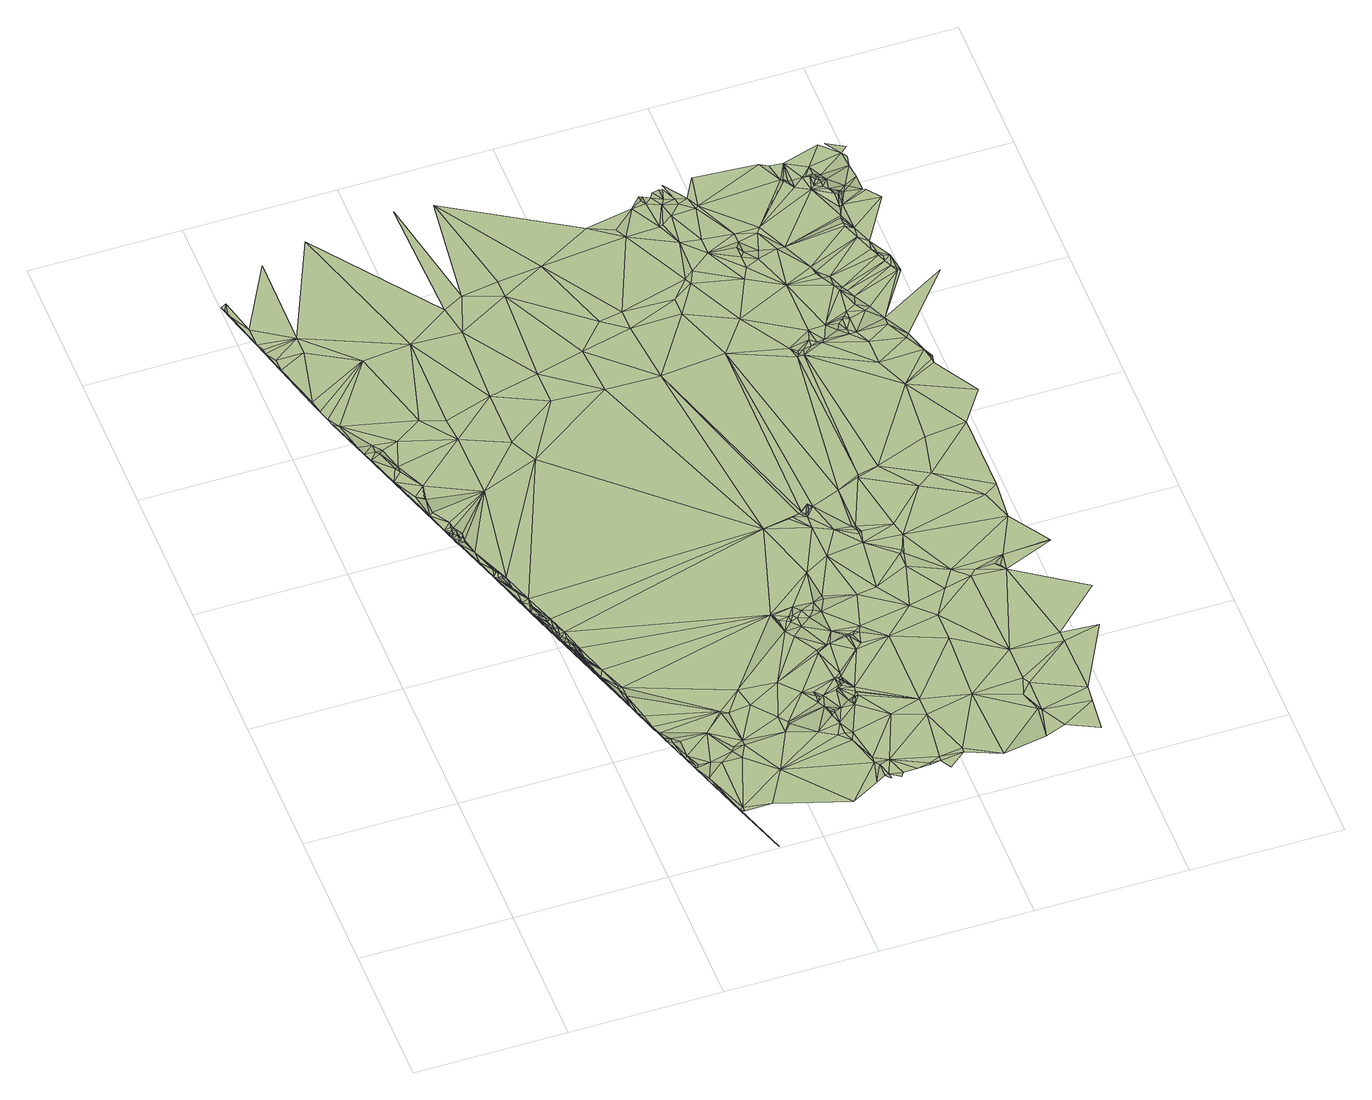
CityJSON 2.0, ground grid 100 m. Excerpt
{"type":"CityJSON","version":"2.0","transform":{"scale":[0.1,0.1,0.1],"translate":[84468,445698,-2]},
"CityObjects":{
"terrain1":{"type":"TINRelief","geometry":[{"type":"CompositeSurface","lod":"1","boundaries":[[[0,1,2]],[[3,4,5]],[[6,1,0]],[[7,1,6]],[[8,9,5]],[[10,1,7]],[[8,5,4]],[[11,3,12]],[[13,10,7]],[[7,6,14]],[[10,15,16]],[[10,16,17]],[[3,18,12]],[[12,18,19]],[[20,15,10]],[[3,21,18]],[[11,22,3]],[[23,24,18]],[[12,19,25]],[[15,26,16]],[[16,26,17]],[[3,27,4]],[[28,18,24]],[[23,18,21]],[[23,29,30]],[[23,31,29]],[[11,12,32]],[[27,8,4]],[[23,33,24]],[[23,21,31]],[[20,26,15]],[[28,24,33]],[[28,34,18]],[[23,30,35]],[[35,30,29]],[[19,18,36]],[[31,37,29]],[[38,39,21]],[[28,33,34]],[[25,19,40]],[[3,22,27]],[[34,41,18]],[[21,42,31]],[[11,43,22]],[[19,44,40]],[[19,36,44]],[[23,45,33]],[[23,35,45]],[[46,35,29]],[[11,32,43]],[[47,48,38]],[[46,29,37]],[[21,49,50]],[[42,37,31]],[[39,51,21]],[[36,18,41]],[[52,49,21]],[[21,53,42]],[[12,54,32]],[[47,55,48]],[[21,50,53]],[[56,39,38]],[[57,47,38]],[[58,38,21]],[[59,38,48]],[[12,25,60]],[[34,33,61]],[[62,63,47]],[[64,6,0]],[[51,52,21]],[[65,47,63]],[[45,35,66]],[[57,62,47]],[[33,45,61]],[[34,67,41]],[[49,68,69]],[[52,68,49]],[[56,38,70]],[[59,70,38]],[[25,40,71]],[[42,72,37]],[[49,69,50]],[[47,73,55]],[[55,74,48]],[[62,75,63]],[[42,53,72]],[[46,76,35]],[[34,61,67]],[[66,35,76]],[[77,46,37]],[[53,50,72]],[[64,14,6]],[[45,66,78]],[[79,73,47]],[[80,81,62]],[[57,80,62]],[[82,62,83]],[[83,62,81]],[[79,47,84]],[[85,75,62]],[[57,38,58]],[[61,45,78]],[[82,86,62]],[[36,41,67]],[[65,87,47]],[[74,88,48]],[[85,62,86]],[[77,76,46]],[[89,51,39]],[[65,63,90]],[[12,60,54]],[[91,37,72]],[[59,48,92]],[[89,39,56]],[[75,90,63]],[[82,83,93]],[[94,74,55]],[[73,94,55]],[[59,95,70]],[[56,70,95]],[[78,66,96]],[[83,81,97]],[[88,92,48]],[[91,72,50]],[[47,87,84]],[[91,69,68]],[[52,91,68]],[[83,98,93]],[[99,57,100]],[[101,13,7]],[[61,78,96]],[[91,50,69]],[[96,66,76]],[[22,43,102]],[[67,61,96]],[[57,103,100]],[[101,10,13]],[[27,22,102]],[[96,76,77]],[[82,93,104]],[[83,97,105]],[[99,100,106]],[[89,52,51]],[[82,104,86]],[[83,105,98]],[[60,25,71]],[[85,107,75]],[[101,7,14]],[[43,32,108]],[[57,58,103]],[[85,86,107]],[[59,92,95]],[[65,90,87]],[[109,110,103]],[[111,100,103]],[[57,112,80]],[[111,106,100]],[[89,56,95]],[[75,107,90]],[[113,99,106]],[[110,111,103]],[[79,114,73]],[[99,115,57]],[[80,116,81]],[[58,109,103]],[[32,54,108]],[[86,104,107]],[[58,117,109]],[[89,91,52]],[[101,20,10]],[[116,97,81]],[[73,114,94]],[[118,88,74]],[[79,84,119]],[[94,118,74]],[[93,98,120]],[[43,108,102]],[[113,115,99]],[[93,120,104]],[[116,105,97]],[[98,105,120]],[[58,121,117]],[[118,95,92]],[[60,71,40]],[[118,92,88]],[[122,110,109]],[[122,109,117]],[[118,89,95]],[[57,115,112]],[[122,111,110]],[[79,119,114]],[[84,87,119]],[[112,123,80]],[[124,58,125]],[[90,107,120]],[[104,120,107]],[[126,125,58]],[[94,114,118]],[[90,120,87]],[[80,123,116]],[[122,117,121]],[[127,121,58]],[[124,127,58]],[[116,120,105]],[[27,128,8]],[[126,129,125]],[[108,54,60]],[[87,120,119]],[[114,119,118]],[[126,58,130]],[[131,124,125]],[[132,129,126]],[[131,127,124]],[[112,115,133]],[[132,126,134]],[[112,133,123]],[[123,133,116]],[[132,135,129]],[[136,121,127]],[[136,122,121]],[[132,134,135]],[[137,125,129]],[[27,102,128]],[[137,131,125]],[[138,2,9]],[[138,0,2]],[[137,127,131]],[[102,108,128]],[[138,9,8]],[[101,14,64]],[[139,129,135]],[[140,40,44]],[[140,44,36]],[[141,111,122]],[[140,77,37]],[[139,137,129]],[[140,36,67]],[[140,37,91]],[[134,142,135]],[[140,67,96]],[[140,96,77]],[[141,136,127]],[[141,122,136]],[[140,60,40]],[[137,141,127]],[[64,0,138]],[[128,143,8]],[[111,144,106]],[[113,106,144]],[[101,145,20]],[[113,144,115]],[[115,144,133]],[[146,108,60]],[[139,135,147]],[[139,148,137]],[[146,128,108]],[[137,148,141]],[[101,64,138]],[[138,8,143]],[[141,144,111]],[[135,142,149]],[[139,147,148]],[[89,150,91]],[[135,149,147]],[[141,148,151]],[[146,60,140]],[[141,151,152]],[[147,153,148]],[[153,151,148]],[[146,143,128]],[[141,152,154]],[[152,151,153]],[[141,154,144]],[[133,144,155]],[[150,140,91]],[[149,153,147]],[[156,119,120]],[[156,120,116]],[[157,101,138]],[[156,116,133]],[[158,154,152]],[[158,144,154]],[[142,159,149]],[[146,160,143]],[[152,153,161]],[[157,138,143]],[[162,158,152]],[[149,161,153]],[[155,144,158]],[[163,146,140]],[[157,164,101]],[[157,143,160]],[[165,89,118]],[[165,118,119]],[[162,152,166]],[[155,158,162]],[[152,161,166]],[[146,167,160]],[[163,140,150]],[[156,133,155]],[[149,168,161]],[[163,167,146]],[[169,149,159]],[[157,160,167]],[[161,170,166]],[[171,170,161]],[[155,162,172]],[[172,162,166]],[[173,168,149]],[[168,171,161]],[[174,173,149]],[[165,150,89]],[[169,174,149]],[[175,166,170]],[[176,170,171]],[[177,164,157]],[[178,169,159]],[[172,166,175]],[[176,171,168]],[[179,157,167]],[[163,150,180]],[[181,175,170]],[[182,155,172]],[[176,181,170]],[[173,183,168]],[[163,180,167]],[[156,165,119]],[[178,184,185]],[[186,168,183]],[[186,176,168]],[[177,157,179]],[[178,185,169]],[[174,187,173]],[[187,183,173]],[[188,189,184]],[[169,190,174]],[[189,185,184]],[[191,175,181]],[[192,187,174]],[[192,174,190]],[[192,183,187]],[[193,175,191]],[[194,176,186]],[[182,156,155]],[[195,186,183]],[[196,191,181]],[[197,190,169]],[[197,169,185]],[[195,194,186]],[[189,197,185]],[[198,181,176]],[[199,176,194]],[[196,193,191]],[[196,181,198]],[[199,194,195]],[[200,172,175]],[[201,189,202]],[[196,198,193]],[[203,195,183]],[[199,203,176]],[[201,197,189]],[[203,198,176]],[[199,195,203]],[[179,167,204]],[[205,175,193]],[[192,206,183]],[[206,203,183]],[[167,180,204]],[[205,193,198]],[[207,182,172]],[[208,198,203]],[[201,209,197]],[[210,192,190]],[[207,172,211]],[[212,177,179]],[[210,190,197]],[[211,172,200]],[[213,198,208]],[[214,208,203]],[[200,175,205]],[[206,214,203]],[[205,198,213]],[[180,150,215]],[[216,197,209]],[[214,217,208]],[[210,206,192]],[[217,213,208]],[[206,218,214]],[[214,219,217]],[[220,213,217]],[[214,218,219]],[[206,221,218]],[[182,222,156]],[[223,205,213]],[[182,224,222]],[[223,213,220]],[[218,221,219]],[[225,221,206]],[[212,226,177]],[[227,205,223]],[[217,219,228]],[[229,220,217]],[[223,220,230]],[[182,231,224]],[[225,219,221]],[[227,223,230]],[[232,197,216]],[[227,233,205]],[[216,209,234]],[[229,217,228]],[[235,222,224]],[[207,236,182]],[[227,230,237]],[[225,238,219]],[[200,205,239]],[[229,230,220]],[[205,233,239]],[[182,240,231]],[[227,237,233]],[[219,238,228]],[[210,225,206]],[[229,237,230]],[[241,156,222]],[[179,204,242]],[[235,224,231]],[[212,179,242]],[[236,240,182]],[[229,233,237]],[[243,211,200]],[[240,235,231]],[[207,211,244]],[[241,222,235]],[[207,244,236]],[[245,216,234]],[[246,235,240]],[[247,200,239]],[[244,211,243]],[[248,210,197]],[[247,243,200]],[[236,249,240]],[[165,215,150]],[[249,246,240]],[[180,215,204]],[[232,248,197]],[[232,216,245]],[[241,235,246]],[[247,244,243]],[[250,239,233]],[[250,233,229]],[[236,251,249]],[[249,252,246]],[[253,238,225]],[[241,246,252]],[[253,228,238]],[[253,229,228]],[[254,236,244]],[[251,252,249]],[[250,247,239]],[[210,253,225]],[[254,251,236]],[[254,244,247]],[[255,156,241]],[[256,232,245]],[[256,245,257]],[[251,258,252]],[[212,242,259]],[[241,252,260]],[[261,254,247]],[[242,204,262]],[[254,263,251]],[[258,260,252]],[[250,264,247]],[[212,259,265]],[[251,263,258]],[[215,262,204]],[[261,247,264]],[[248,253,210]],[[266,248,232]],[[256,266,232]],[[258,263,260]],[[255,165,156]],[[267,254,261]],[[268,250,229]],[[255,241,260]],[[250,269,264]],[[267,261,264]],[[267,264,269]],[[270,269,250]],[[271,254,267]],[[268,229,253]],[[272,260,263]],[[273,263,254]],[[274,267,269]],[[270,274,269]],[[271,267,274]],[[273,254,271]],[[275,260,272]],[[270,276,274]],[[276,271,274]],[[255,260,275]],[[268,270,250]],[[277,266,256]],[[273,271,276]],[[259,242,278]],[[279,272,263]],[[268,276,270]],[[280,248,266]],[[273,279,263]],[[280,253,248]],[[259,278,265]],[[242,262,281]],[[279,275,272]],[[268,273,276]],[[282,262,215]],[[255,275,283]],[[165,282,215]],[[277,280,266]],[[255,284,165]],[[278,242,281]],[[279,283,275]],[[285,165,286]],[[287,268,253]],[[286,165,284]],[[255,283,284]],[[288,273,268]],[[289,165,285]],[[288,279,273]],[[289,282,165]],[[290,281,262]],[[280,287,253]],[[282,290,262]],[[291,283,279]],[[285,286,284]],[[285,284,292]],[[289,285,292]],[[293,265,278]],[[288,291,279]],[[294,282,289]],[[295,278,281]],[[283,296,284]],[[277,297,280]],[[294,289,298]],[[289,292,298]],[[294,298,299]],[[292,284,296]],[[300,288,268]],[[301,298,292]],[[291,302,283]],[[295,281,290]],[[301,299,298]],[[300,268,287]],[[303,294,299]],[[277,304,297]],[[303,301,292]],[[302,296,283]],[[303,292,296]],[[303,299,301]],[[288,305,291]],[[306,303,296]],[[280,297,307]],[[294,308,282]],[[302,309,296]],[[280,310,287]],[[282,311,290]],[[280,307,312]],[[313,306,296]],[[313,296,309]],[[291,314,302]],[[303,308,294]],[[315,278,295]],[[304,316,297]],[[302,317,309]],[[291,305,314]],[[306,318,303]],[[313,319,306]],[[313,309,317]],[[300,320,288]],[[321,295,290]],[[280,312,310]],[[313,317,319]],[[304,322,316]],[[297,316,307]],[[300,287,310]],[[288,320,305]],[[306,319,318]],[[307,316,323]],[[293,278,315]],[[314,324,302]],[[308,311,282]],[[325,317,302]],[[312,307,323]],[[303,318,308]],[[325,319,317]],[[314,305,326]],[[324,327,302]],[[321,290,311]],[[314,326,324]],[[319,328,318]],[[325,302,327]],[[322,329,316]],[[324,326,327]],[[305,330,326]],[[300,331,320]],[[320,330,305]],[[325,328,319]],[[300,310,331]],[[332,323,316]],[[321,333,295]],[[315,295,333]],[[326,330,327]],[[318,328,334]],[[335,329,322]],[[312,323,336]],[[293,315,337]],[[332,316,329]],[[312,336,310]],[[331,330,320]],[[321,311,338]],[[339,311,308]],[[340,308,318]],[[341,293,337]],[[340,318,334]],[[325,327,342]],[[332,336,323]],[[334,328,343]],[[325,342,328]],[[331,344,330]],[[321,338,333]],[[341,337,315]],[[338,311,339]],[[331,310,345]],[[310,336,346]],[[342,343,328]],[[310,346,345]],[[347,315,333]],[[348,339,308]],[[333,338,349]],[[330,344,350]],[[331,345,344]],[[351,341,315]],[[330,352,327]],[[353,334,343]],[[348,308,340]],[[351,315,347]],[[347,333,349]],[[353,340,334]],[[345,354,344]],[[344,354,350]],[[355,338,339]],[[355,349,338]],[[351,356,341]],[[327,357,342]],[[341,356,358]],[[341,358,359]],[[332,360,336]],[[342,361,343]],[[351,347,362]],[[345,363,354]],[[364,347,349]],[[363,350,354]],[[356,365,358]],[[358,365,359]],[[345,350,363]],[[351,362,366]],[[330,350,352]],[[348,340,367]],[[351,366,356]],[[362,347,368]],[[360,346,336]],[[348,367,369]],[[353,367,340]],[[356,370,365]],[[348,371,339]],[[364,349,355]],[[366,370,356]],[[372,369,367]],[[362,368,366]],[[353,372,367]],[[373,368,347]],[[373,347,364]],[[327,352,357]],[[348,369,374]],[[361,375,343]],[[376,370,366]],[[353,377,372]],[[372,374,369]],[[376,378,370]],[[379,345,346]],[[353,343,380]],[[381,366,368]],[[342,357,361]],[[355,339,382]],[[376,383,378]],[[348,374,371]],[[372,377,374]],[[376,366,384]],[[353,385,377]],[[364,355,386]],[[371,382,339]],[[345,387,350]],[[376,388,383]],[[373,389,368]],[[381,384,366]],[[376,384,388]],[[374,377,390]],[[389,381,368]],[[373,364,391]],[[364,386,392]],[[390,377,385]],[[374,390,371]],[[343,375,380]],[[364,392,393]],[[394,384,381]],[[394,395,384]],[[371,390,396]],[[364,393,397]],[[390,385,396]],[[355,382,386]],[[353,398,385]],[[373,391,389]],[[389,394,381]],[[391,364,397]],[[352,350,399]],[[392,386,400]],[[371,396,401]],[[393,392,402]],[[403,361,357]],[[404,394,389]],[[392,400,402]],[[393,402,397]],[[391,404,389]],[[386,382,400]],[[371,401,382]],[[396,385,405]],[[353,380,398]],[[404,406,394]],[[397,402,407]],[[361,408,375]],[[396,409,401]],[[402,400,407]],[[352,403,357]],[[396,405,409]],[[403,408,361]],[[391,397,410]],[[391,411,404]],[[385,412,405]],[[385,398,412]],[[413,401,409]],[[397,407,410]],[[400,382,414]],[[400,414,407]],[[413,415,401]],[[405,416,409]],[[413,409,416]],[[382,401,417]],[[401,415,418]],[[391,410,411]],[[380,375,408]],[[413,416,415]],[[405,419,416]],[[407,414,410]],[[401,418,420]],[[405,412,419]],[[416,421,415]],[[414,382,422]],[[416,419,421]],[[415,421,418]],[[401,420,423]],[[422,382,424]],[[382,425,424]],[[410,414,426]],[[411,410,426]],[[382,417,425]],[[418,421,420]],[[404,427,406]],[[401,423,417]],[[426,414,422]],[[419,428,421]],[[398,380,429]],[[398,430,412]],[[419,412,431]],[[420,421,428]],[[404,411,432]],[[422,424,433]],[[434,433,424]],[[434,424,425]],[[422,433,434]],[[420,435,423]],[[420,428,435]],[[434,425,436]],[[425,417,436]],[[419,437,428]],[[417,423,438]],[[419,431,437]],[[439,380,408]],[[436,417,438]],[[423,435,440]],[[398,429,430]],[[412,430,431]],[[423,441,438]],[[423,440,441]],[[442,443,380]],[[444,435,428]],[[429,380,443]],[[444,440,435]],[[442,380,439]],[[404,432,427]],[[437,444,428]],[[411,426,445]],[[426,422,446]],[[437,431,447]],[[431,430,447]],[[422,434,448]],[[447,430,429]],[[434,436,448]],[[442,449,443]],[[450,429,443]],[[447,429,451]],[[452,451,429]],[[450,452,429]],[[450,443,449]],[[452,449,451]],[[450,449,452]],[[436,438,453]],[[411,454,432]],[[455,438,441]],[[411,456,454]],[[457,441,440]],[[458,440,444]],[[437,458,444]],[[411,445,456]],[[426,446,459]],[[426,459,460]],[[422,448,446]],[[426,461,445]],[[426,460,461]],[[432,462,427]],[[463,448,436]],[[463,436,453]],[[455,453,438]],[[432,454,464]],[[455,441,457]],[[464,454,465]],[[458,457,440]],[[437,447,466]],[[454,456,465]],[[432,467,462]],[[432,464,467]],[[456,468,465]],[[437,469,458]],[[464,465,467]],[[468,467,465]],[[456,470,468]],[[456,445,470]],[[470,467,468]],[[471,459,446]],[[448,471,446]],[[471,460,459]],[[472,463,453]],[[473,448,463]],[[461,460,471]],[[473,471,448]],[[472,473,463]],[[474,453,455]],[[472,453,474]],[[445,475,470]],[[445,461,476]],[[445,477,475]],[[458,478,457]],[[445,479,477]],[[475,480,470]],[[481,467,470]],[[482,455,457]],[[482,474,455]],[[472,474,482]],[[458,469,478]],[[472,482,473]],[[483,461,471]],[[482,457,478]],[[475,477,484]],[[445,485,479]],[[445,476,486]],[[480,481,470]],[[482,478,469]],[[445,486,485]],[[487,477,479]],[[483,476,461]],[[475,488,480]],[[489,484,477]],[[489,477,487]],[[475,484,490]],[[488,481,480]],[[475,490,488]],[[490,484,489]],[[491,476,483]],[[486,476,491]],[[485,486,492]],[[487,479,493]],[[479,485,493]],[[489,487,493]],[[490,494,488]],[[490,489,493]],[[494,481,488]],[[485,492,495]],[[492,486,495]],[[491,483,496]],[[486,491,495]],[[490,493,494]],[[481,497,467]],[[483,498,496]],[[491,496,495]],[[499,471,473]],[[485,500,493]],[[485,495,500]],[[495,496,498]],[[483,471,499]],[[495,498,500]],[[501,498,483]],[[502,500,498]],[[503,494,493]],[[504,481,494]],[[502,498,501]],[[505,501,483]],[[503,493,500]],[[505,483,499]],[[502,506,500]],[[504,497,481]],[[502,501,506]],[[503,504,494]],[[503,500,506]],[[503,507,504]],[[504,508,509]]]}]}
},
"vertices":[
[262,4390,21],[261,4380,22],[284,4300,21],[417,3880,22],[397,3950,21],[317,4180,21],[172,4700,22],[127,4860,22],[352,4150,21],[305,4230,21],[103,4950,22],[442,3820,22],[510,3610,21],[127,4900,21],[171,4790,23],[22,5240,23],[15,5270,23],[2,5310,22],[666,3130,22],[622,3270,25],[103,5080,21],[823,2670,20],[487,3880,20],[692,3060,16],[687,3070,20],[594,3450,22],[39,5330,22],[487,3940,16],[689,3100,23],[712,3010,12],[709,3020,6],[779,2810,22],[553,3710,22],[711,3090,16],[709,3110,22],[734,3030,6],[715,3180,23],[780,2900,21],[937,2320,16],[914,2420,16],[645,3410,18],[712,3140,24],[836,2730,21],[508,3850,26],[645,3290,25],[732,3080,6],[754,3010,8],[1027,2050,18],[959,2280,17],[845,2650,22],[853,2690,37],[913,2500,20],[900,2550,17],[846,2700,29],[576,3670,23],[1003,2170,21],[950,2390,17],[1249,1390,15],[1420,880,15],[983,2280,17],[667,3520,18],[732,3110,24],[1071,1930,28],[1048,2020,16],[351,4790,23],[1049,2030,16],[747,3040,7],[725,3130,24],[867,2630,32],[870,2650,32],[956,2350,21],[640,3420,22],[849,2700,29],[1028,2140,17],[1007,2210,16],[1070,1980,8],[758,3040,20],[759,3020,12],[739,3080,7],[1039,2090,22],[1160,1680,17],[1117,1830,18],[1093,1910,25],[1095,1900,24],[1051,2080,11],[1078,1970,8],[1088,1940,17],[1073,2050,17],[1007,2230,11],[960,2430,19],[1074,2020,13],[893,2640,18],[1006,2260,13],[1096,1910,23],[1029,2160,11],[963,2370,12],[760,3070,21],[1117,1850,17],[1103,1900,23],[1271,1330,15],[1321,1170,13],[351,4920,22],[532,3880,16],[1331,1140,19],[1096,1950,16],[1118,1870,17],[1317,1190,14],[1095,1970,14],[576,3720,18],[1353,1080,13],[1349,1090,14],[1343,1130,15],[1230,1560,10],[1299,1290,17],[1051,2150,19],[1253,1480,17],[1185,1730,19],[1365,1040,18],[1029,2230,19],[1073,2100,21],[1118,1950,18],[1389,1020,22],[1388,1060,20],[1230,1580,17],[1457,800,21],[1452,780,16],[1593,360,15],[1433,890,20],[644,3920,15],[1501,670,20],[1713,0,21],[1478,800,17],[1592,370,16],[1255,1560,13],[1615,350,19],[1614,380,20],[1438,1020,18],[1551,790,22],[667,4610,22],[1615,770,19],[1001,3350,22],[1613,1030,18],[1793,350,20],[825,4040,15],[1748,1170,18],[352,5550,22],[995,3810,18],[1749,770,18],[1705,830,23],[1933,600,18],[1385,3500,18],[1726,870,18],[1794,900,18],[1793,860,22],[1749,1150,22],[1906,1300,18],[2297,1810,26],[982,4640,23],[1793,1140,18],[2266,200,19],[982,3980,16],[2063,880,19],[1939,1160,18],[1297,3680,17],[665,5650,22],[2496,2500,18],[2063,1010,19],[1297,4080,16],[2253,810,18],[2490,460,18],[2110,950,20],[2110,930,24],[2154,1280,18],[2357,750,18],[2425,680,18],[2268,1150,19],[2356,990,27],[1275,4840,21],[2448,300,19],[1315,4630,22],[1634,3920,17],[2333,1040,18],[2337,1660,17],[2400,840,18],[2514,340,19],[2513,430,24],[2378,910,18],[2401,750,18],[2545,300,24],[2539,340,24],[2491,500,22],[2334,1090,28],[2447,730,25],[2333,1130,20],[2379,950,18],[2401,930,22],[2356,1080,22],[2582,450,25],[2381,1080,22],[2402,950,23],[2469,1420,25],[2625,320,24],[2605,290,26],[2448,950,20],[1631,4160,16],[2490,1190,24],[2536,950,22],[2379,1600,18],[2470,1100,22],[2715,320,26],[2716,800,24],[2468,1450,18],[1410,4910,22],[2493,1130,23],[2514,1000,16],[1972,3900,18],[2805,340,25],[2491,1110,15],[2536,1000,15],[2558,1020,15],[2515,1130,15],[2558,1000,24],[2306,1800,28],[2514,1150,15],[2333,1760,17],[2581,1010,25],[1253,5700,22],[2515,1180,24],[2580,1060,14],[2582,1090,14],[2536,1150,15],[2377,1740,17],[2874,370,25],[2536,1200,15],[2806,330,21],[2399,1760,25],[2444,1660,23],[2537,1170,15],[2580,1040,25],[2536,1220,25],[2399,1720,17],[2446,1830,25],[1657,4820,21],[2492,1440,23],[2538,1470,18],[2875,340,21],[2422,1760,27],[2559,1470,22],[2919,720,25],[2444,1730,28],[2697,1370,24],[2512,1710,27],[2487,1780,30],[2919,860,24],[2603,1570,17],[2625,2070,18],[3031,360,20],[2918,270,18],[2553,1760,28],[1657,4950,21],[2577,1820,27],[2671,1510,18],[1950,4240,17],[2600,1740,17],[2672,1490,24],[1501,5670,23],[3031,390,25],[2693,1510,18],[2918,1410,24],[2693,1490,23],[2738,1410,23],[2740,1520,18],[2647,1830,21],[2783,1550,19],[2716,1490,23],[2647,1860,18],[2761,1500,23],[3257,270,17],[1949,4980,23],[2851,1800,17],[3234,790,24],[2130,4440,16],[2330,3890,20],[2785,2160,19],[2779,2410,20],[2694,2530,20],[2669,2520,20],[3257,1270,23],[3120,1600,25],[2741,2540,20],[2287,4320,18],[2985,1820,17],[2781,2500,20],[2309,5180,24],[2761,2550,20],[2286,4470,15],[2897,2350,21],[3570,540,27],[2779,2520,20],[2799,2550,78],[3256,1470,24],[2808,2550,20],[3028,2190,21],[2841,2570,20],[3548,320,17],[3210,1920,20],[3007,2330,27],[3526,680,26],[2760,3930,23],[3030,2260,21],[3572,1060,22],[2623,4330,19],[3570,810,25],[3029,2290,27],[3209,2030,21],[2512,5040,20],[3593,530,22],[3052,2280,22],[3031,2640,20],[3029,2330,23],[3370,1660,26],[2622,4460,16],[3684,370,17],[3594,760,27],[3231,2050,21],[3256,2270,21],[3232,2020,25],[3279,2170,21],[3178,2700,24],[3908,500,19],[3458,1800,22],[3554,1710,22],[3916,610,23],[2737,4590,16],[3186,2720,21],[3885,270,22],[3909,1010,26],[2472,5110,25],[2758,4550,16],[2938,4170,22],[3163,3760,22],[2624,5240,23],[3502,2510,24],[3323,2750,21],[3594,1750,21],[3776,1690,24],[3908,1090,23],[2805,4890,15],[3141,3840,22],[2799,4640,20],[3795,1810,22],[2735,5050,18],[3929,2100,21],[3210,3760,21],[3723,1750,29],[3074,4470,23],[2715,5250,24],[3861,2310,24],[2694,5280,29],[2696,5320,24],[4155,1070,26],[3612,2590,20],[2759,5060,15],[3752,1730,26],[2940,4750,18],[2716,5310,26],[2805,5210,25],[3180,3780,15],[2830,5110,18],[3186,3810,16],[2762,5290,23],[3298,3940,22],[3221,3810,16],[2939,4870,17],[3276,3870,18],[3672,2880,22],[2828,5250,23],[3275,3820,16],[2784,5320,28],[4223,1390,22],[3706,3330,22],[2904,5190,19],[3299,4340,23],[2828,5330,27],[2897,5230,24],[3344,3820,21],[3119,4560,19],[4109,1820,27],[2851,5330,22],[2992,5120,19],[3319,3840,16],[3142,4840,22],[3120,4650,19],[3119,4730,23],[2971,5210,24],[2861,5360,23],[3367,3840,21],[3142,4770,20],[3614,3550,22],[4106,1830,23],[3210,4600,20],[3412,3950,22],[3142,4680,24],[3952,2370,21],[3008,5130,23],[3524,3830,22],[3053,5360,22],[3232,4660,24],[3952,2910,22],[3470,3890,18],[3276,4800,21],[3303,4840,20],[3615,3730,25],[3494,3940,16],[3344,4640,21],[3525,3960,25],[3523,3870,24],[3568,4240,22],[3546,3980,23],[3570,3830,25],[3568,4010,22],[3570,3950,23],[3487,4430,20],[3590,4190,22],[3500,4370,21],[3524,4320,21],[3395,4640,18],[3474,5330,22],[3681,3980,22],[3906,3560,22],[3840,3690,22],[3771,3830,22],[3553,5170,17],[3502,4390,21],[3507,4390,15],[3637,4050,22],[3572,4320,17],[3772,3890,17],[3614,4210,16],[4108,3140,23],[3657,4120,15],[3634,4180,16],[3928,3440,21],[3928,3470,22],[3718,4010,16],[3705,5030,20],[3795,4680,18],[3864,3720,18],[3839,4570,20],[3940,3500,16],[3928,3500,23],[3910,3560,19],[3929,3510,22],[3908,4390,18],[3571,5150,24],[3930,4330,18],[3614,5080,21],[3951,4280,20],[3974,4230,19],[3795,4700,25],[3795,4750,19],[3801,4770,20],[3526,5300,18],[3882,4450,18],[3571,5160,24],[3593,5140,18],[4221,4140,24],[3616,5290,19],[3617,5140,19],[3995,4220,23],[3684,5140,21],[3843,4640,25],[3907,4410,23],[3893,4510,26],[3930,4370,24],[3727,5120,37],[3821,4840,18],[3727,5050,27],[3975,4250,24],[3772,5010,44],[3705,5140,25],[3752,5210,22],[3975,4360,24],[3840,4850,21],[3749,5080,48],[3795,4980,47],[3817,4930,48],[3771,5040,47],[3752,5140,29],[3771,5070,41],[3772,5110,30],[3840,4920,44],[3816,4960,45],[3816,5070,35],[3795,5120,26],[3862,4950,36],[3862,4920,30],[3863,5360,24],[3883,4940,28],[4086,4830,20],[3907,4990,23],[3997,4930,23],[3929,4980,23],[3985,5140,19],[3976,5250,25],[4020,4920,18],[3997,5040,19],[4000,5210,26],[4021,5290,26],[3909,5360,19]
]}
